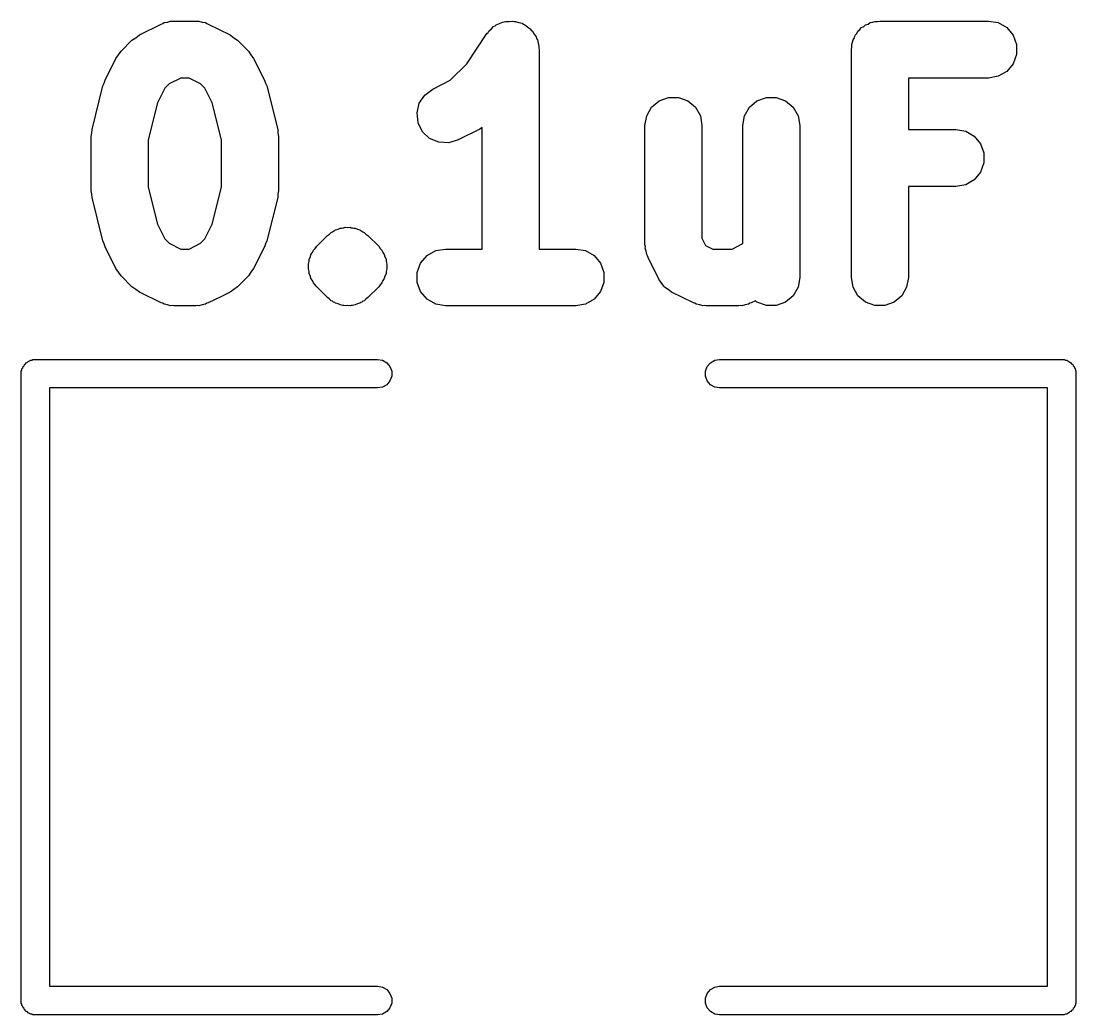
# Model space of a CAD drawing. Extents: x 51 to 137, y -158 to -25.
# Drawn here: x 107.124 to 111.823, y -112.977 to -108.547 of the extents above; entities that cross this region are included whole.
import ezdxf

# ---------------------------------------------------------------- set-up
doc = ezdxf.new("R2010")
doc.units = 0
doc.header["$MEASUREMENT"] = 0
doc.layers.add('BLACK', color=7, linetype='CONTINUOUS')

msp = doc.modelspace()

# ---------------------------------------------------------------- linework, layer by layer
at = {"layer": 'Black'}
for p, q in [((107.651, -108.608), (107.748, -108.56)), ((107.748, -108.56), (107.755, -108.558)), ((107.755, -108.558), (107.761, -108.554)), ((107.761, -108.554), (107.776, -108.552)), ((107.776, -108.552), (107.79, -108.547)), ((107.79, -108.547), (107.798, -108.548)), ((107.798, -108.548), (107.805, -108.547)), ((107.805, -108.547), (107.902, -108.547)), ((107.902, -108.547), (107.909, -108.548)), ((107.909, -108.548), (107.916, -108.547)), ((107.916, -108.547), (107.93, -108.552)), ((107.93, -108.552), (107.945, -108.554)), ((107.945, -108.554), (107.951, -108.558)), ((107.951, -108.558), (107.958, -108.56)), ((107.958, -108.56), (108.055, -108.608)), ((109.204, -108.598), (109.207, -108.592)), ((109.207, -108.592), (109.219, -108.582)), ((109.219, -108.582), (109.229, -108.571)), ((109.229, -108.571), (109.236, -108.568)), ((109.236, -108.568), (109.241, -108.564)), ((109.241, -108.564), (109.255, -108.558)), ((109.255, -108.558), (109.269, -108.552)), ((109.269, -108.552), (109.276, -108.551)), ((109.276, -108.551), (109.283, -108.549)), ((109.283, -108.549), (109.298, -108.549)), ((109.298, -108.549), (109.313, -108.547)), ((109.313, -108.547), (109.32, -108.549)), ((109.32, -108.549), (109.327, -108.549)), ((109.327, -108.549), (109.341, -108.554)), ((109.341, -108.554), (109.356, -108.557)), ((109.356, -108.557), (109.362, -108.561)), ((109.362, -108.561), (109.368, -108.564)), ((109.368, -108.564), (109.38, -108.573)), ((109.38, -108.573), (109.392, -108.582)), ((109.392, -108.582), (109.397, -108.587)), ((109.397, -108.587), (109.402, -108.592)), ((109.402, -108.592), (109.41, -108.605)), ((110.847, -108.602), (110.852, -108.592)), ((110.852, -108.592), (110.861, -108.585)), ((110.861, -108.585), (110.868, -108.576)), ((110.868, -108.576), (110.878, -108.571)), ((110.878, -108.571), (110.886, -108.564)), ((110.886, -108.564), (110.897, -108.56)), ((110.897, -108.56), (110.906, -108.554)), ((110.906, -108.554), (110.917, -108.552)), ((110.917, -108.552), (110.928, -108.549)), ((110.928, -108.549), (110.939, -108.549)), ((110.939, -108.549), (110.95, -108.547)), ((110.95, -108.547), (111.433, -108.547)), ((111.433, -108.547), (111.477, -108.554)), ((111.477, -108.554), (111.515, -108.576)), ((111.515, -108.576), (111.543, -108.61)), ((107.57, -108.681), (107.618, -108.632)), ((107.618, -108.632), (107.635, -108.621)), ((107.635, -108.621), (107.651, -108.608)), ((108.055, -108.608), (108.072, -108.621)), ((108.072, -108.621), (108.088, -108.632)), ((108.088, -108.632), (108.137, -108.681)), ((109.109, -108.738), (109.199, -108.603)), ((109.199, -108.603), (109.204, -108.598)), ((109.41, -108.605), (109.419, -108.617)), ((109.419, -108.617), (109.42, -108.624)), ((109.42, -108.624), (109.424, -108.63)), ((109.424, -108.63), (109.427, -108.645)), ((110.828, -108.641), (110.83, -108.63)), ((110.83, -108.63), (110.836, -108.621)), ((110.836, -108.621), (110.84, -108.61)), ((110.84, -108.61), (110.847, -108.602)), ((111.543, -108.61), (111.558, -108.652)), ((107.558, -108.697), (107.57, -108.681)), ((108.137, -108.681), (108.148, -108.697)), ((109.427, -108.645), (109.431, -108.66)), ((109.431, -108.66), (109.43, -108.667)), ((109.43, -108.667), (109.432, -108.674)), ((109.432, -108.674), (109.432, -109.563)), ((110.823, -108.674), (110.825, -108.663)), ((110.823, -109.69), (110.823, -108.674)), ((110.825, -108.652), (110.828, -108.641)), ((110.825, -108.663), (110.825, -108.652)), ((111.558, -108.652), (111.558, -108.696)), ((107.498, -108.81), (107.546, -108.714)), ((107.546, -108.714), (107.558, -108.697)), ((108.148, -108.697), (108.16, -108.714)), ((108.16, -108.714), (108.209, -108.81)), ((111.558, -108.696), (111.543, -108.737)), ((109.036, -108.811), (109.109, -108.738)), ((111.515, -108.771), (111.477, -108.793)), ((111.543, -108.737), (111.515, -108.771)), ((107.488, -108.836), (107.494, -108.824)), ((107.494, -108.824), (107.498, -108.81)), ((107.783, -108.826), (107.764, -108.846)), ((107.835, -108.801), (107.783, -108.826)), ((107.872, -108.801), (107.835, -108.801)), ((107.923, -108.826), (107.872, -108.801)), ((107.942, -108.846), (107.923, -108.826)), ((108.209, -108.81), (108.213, -108.824)), ((108.213, -108.824), (108.218, -108.836)), ((108.958, -108.85), (109.036, -108.811)), ((111.433, -108.801), (111.077, -108.801)), ((111.077, -108.801), (111.077, -109.03)), ((111.477, -108.793), (111.433, -108.801)), ((107.44, -109.03), (107.488, -108.836)), ((107.764, -108.846), (107.731, -108.911)), ((107.975, -108.911), (107.942, -108.846)), ((108.218, -108.836), (108.267, -109.03)), ((108.922, -108.877), (108.958, -108.85)), ((107.731, -108.911), (107.69, -109.076)), ((108.017, -109.076), (107.975, -108.911)), ((108.888, -108.956), (108.898, -108.913)), ((108.898, -108.913), (108.922, -108.877)), ((109.933, -108.931), (109.967, -108.902)), ((109.967, -108.902), (110.008, -108.887)), ((110.008, -108.887), (110.052, -108.887)), ((110.052, -108.887), (110.094, -108.902)), ((110.094, -108.902), (110.128, -108.931)), ((110.369, -108.931), (110.402, -108.902)), ((110.402, -108.902), (110.444, -108.887)), ((110.444, -108.887), (110.488, -108.887)), ((110.488, -108.887), (110.529, -108.902)), ((110.529, -108.902), (110.563, -108.931)), ((108.893, -109), (108.888, -108.956)), ((109.903, -109.012), (109.911, -108.969)), ((109.911, -108.969), (109.933, -108.931)), ((110.128, -108.931), (110.15, -108.969)), ((110.15, -108.969), (110.157, -109.012)), ((110.339, -109.012), (110.346, -108.969)), ((110.346, -108.969), (110.369, -108.931)), ((110.563, -108.931), (110.585, -108.969)), ((110.585, -108.969), (110.593, -109.012)), ((108.912, -109.04), (108.893, -109)), ((109.903, -109.544), (109.903, -109.012)), ((110.157, -109.012), (110.157, -109.514)), ((110.339, -109.539), (110.339, -109.012)), ((110.593, -109.012), (110.593, -109.69)), ((107.436, -109.061), (107.439, -109.045)), ((107.436, -109.303), (107.436, -109.061)), ((107.439, -109.045), (107.44, -109.03)), ((108.267, -109.03), (108.268, -109.045)), ((108.268, -109.045), (108.271, -109.061)), ((108.271, -109.061), (108.271, -109.303)), ((108.944, -109.07), (108.912, -109.04)), ((109.168, -109.029), (109.071, -109.077)), ((109.178, -109.022), (109.168, -109.029)), ((109.178, -109.563), (109.178, -109.022)), ((111.077, -109.03), (111.288, -109.03)), ((111.288, -109.03), (111.332, -109.038)), ((111.332, -109.038), (111.37, -109.06)), ((111.37, -109.06), (111.398, -109.094)), ((107.69, -109.076), (107.69, -109.287)), ((108.017, -109.287), (108.017, -109.076)), ((108.985, -109.087), (108.944, -109.07)), ((109.029, -109.09), (108.985, -109.087)), ((109.071, -109.077), (109.029, -109.09)), ((111.398, -109.094), (111.413, -109.135)), ((111.413, -109.135), (111.413, -109.179)), ((111.413, -109.179), (111.398, -109.221)), ((111.398, -109.221), (111.37, -109.255)), ((107.69, -109.287), (107.731, -109.452)), ((107.975, -109.452), (108.017, -109.287)), ((111.288, -109.284), (111.077, -109.284)), ((111.077, -109.284), (111.077, -109.69)), ((111.332, -109.277), (111.288, -109.284)), ((111.37, -109.255), (111.332, -109.277)), ((107.439, -109.318), (107.436, -109.303)), ((107.44, -109.333), (107.439, -109.318)), ((107.488, -109.527), (107.44, -109.333)), ((108.267, -109.333), (108.218, -109.527)), ((108.268, -109.318), (108.267, -109.333)), ((108.271, -109.303), (108.268, -109.318)), ((107.731, -109.452), (107.764, -109.518)), ((107.942, -109.518), (107.975, -109.452)), ((108.506, -109.489), (108.511, -109.486)), ((108.511, -109.486), (108.515, -109.483)), ((108.515, -109.483), (108.521, -109.481)), ((108.521, -109.481), (108.525, -109.478)), ((108.525, -109.478), (108.536, -109.475)), ((108.536, -109.475), (108.546, -109.47)), ((108.546, -109.47), (108.552, -109.47)), ((108.552, -109.47), (108.557, -109.468)), ((108.557, -109.468), (108.562, -109.468)), ((108.562, -109.468), (108.568, -109.466)), ((108.568, -109.466), (108.579, -109.467)), ((108.579, -109.467), (108.59, -109.466)), ((108.59, -109.466), (108.595, -109.468)), ((108.595, -109.468), (108.601, -109.468)), ((108.601, -109.468), (108.606, -109.47)), ((108.606, -109.47), (108.612, -109.47)), ((108.612, -109.47), (108.622, -109.475)), ((108.622, -109.475), (108.633, -109.478)), ((108.633, -109.478), (108.637, -109.481)), ((108.637, -109.481), (108.642, -109.483)), ((108.642, -109.483), (108.647, -109.486)), ((108.647, -109.486), (108.652, -109.489)), ((107.494, -109.54), (107.488, -109.527)), ((107.764, -109.518), (107.783, -109.537)), ((107.923, -109.537), (107.942, -109.518)), ((108.218, -109.527), (108.213, -109.54)), ((108.441, -109.551), (108.489, -109.503)), ((108.489, -109.503), (108.498, -109.497)), ((108.498, -109.497), (108.506, -109.489)), ((108.652, -109.489), (108.66, -109.497)), ((108.66, -109.497), (108.669, -109.503)), ((108.669, -109.503), (108.717, -109.551)), ((110.157, -109.514), (110.173, -109.547)), ((107.498, -109.553), (107.494, -109.54)), ((107.546, -109.65), (107.498, -109.553)), ((107.783, -109.537), (107.835, -109.563)), ((107.835, -109.563), (107.872, -109.563)), ((107.872, -109.563), (107.923, -109.537)), ((108.209, -109.553), (108.16, -109.65)), ((108.213, -109.54), (108.209, -109.553)), ((108.415, -109.588), (108.422, -109.578)), ((108.422, -109.578), (108.427, -109.568)), ((108.427, -109.568), (108.434, -109.561)), ((108.434, -109.561), (108.441, -109.551)), ((108.717, -109.551), (108.724, -109.561)), ((108.724, -109.561), (108.731, -109.568)), ((108.731, -109.568), (108.736, -109.578)), ((108.736, -109.578), (108.742, -109.588)), ((108.933, -109.592), (108.971, -109.57)), ((108.971, -109.57), (109.014, -109.563)), ((109.014, -109.563), (109.178, -109.563)), ((109.432, -109.563), (109.595, -109.563)), ((109.595, -109.563), (109.638, -109.57)), ((109.638, -109.57), (109.677, -109.592)), ((109.905, -109.552), (109.903, -109.544)), ((109.904, -109.559), (109.905, -109.552)), ((109.908, -109.573), (109.904, -109.559)), ((109.911, -109.588), (109.908, -109.573)), ((110.173, -109.547), (110.206, -109.563)), ((110.206, -109.563), (110.291, -109.563)), ((110.291, -109.563), (110.339, -109.539)), ((108.404, -109.63), (108.407, -109.619)), ((108.407, -109.619), (108.408, -109.608)), ((108.408, -109.608), (108.413, -109.598)), ((108.413, -109.598), (108.415, -109.588)), ((108.742, -109.588), (108.745, -109.598)), ((108.745, -109.598), (108.75, -109.608)), ((108.75, -109.608), (108.751, -109.619)), ((108.751, -109.619), (108.754, -109.63)), ((108.889, -109.668), (108.904, -109.626)), ((108.904, -109.626), (108.933, -109.592)), ((109.677, -109.592), (109.705, -109.626)), ((109.705, -109.626), (109.72, -109.668)), ((109.915, -109.594), (109.911, -109.588)), ((109.917, -109.601), (109.915, -109.594)), ((109.965, -109.698), (109.917, -109.601)), ((107.558, -109.666), (107.546, -109.65)), ((107.57, -109.683), (107.558, -109.666)), ((108.148, -109.666), (108.137, -109.683)), ((108.16, -109.65), (108.148, -109.666)), ((108.405, -109.641), (108.404, -109.63)), ((108.404, -109.652), (108.405, -109.641)), ((108.407, -109.663), (108.404, -109.652)), ((108.408, -109.674), (108.407, -109.663)), ((108.413, -109.684), (108.408, -109.674)), ((108.75, -109.674), (108.745, -109.684)), ((108.751, -109.663), (108.75, -109.674)), ((108.754, -109.652), (108.751, -109.663)), ((108.754, -109.63), (108.753, -109.641)), ((108.753, -109.641), (108.754, -109.652)), ((108.889, -109.712), (108.889, -109.668)), ((109.72, -109.668), (109.72, -109.712)), ((107.618, -109.731), (107.57, -109.683)), ((108.137, -109.683), (108.088, -109.731)), ((108.415, -109.695), (108.413, -109.684)), ((108.422, -109.704), (108.415, -109.695)), ((108.427, -109.714), (108.422, -109.704)), ((108.434, -109.722), (108.427, -109.714)), ((108.731, -109.714), (108.724, -109.722)), ((108.736, -109.704), (108.731, -109.714)), ((108.742, -109.695), (108.736, -109.704)), ((108.745, -109.684), (108.742, -109.695)), ((108.904, -109.753), (108.889, -109.712)), ((109.72, -109.712), (109.705, -109.753)), ((109.976, -109.713), (109.965, -109.698)), ((109.987, -109.729), (109.976, -109.713)), ((110.593, -109.69), (110.585, -109.733)), ((110.83, -109.733), (110.823, -109.69)), ((111.077, -109.69), (111.069, -109.733)), ((107.635, -109.743), (107.618, -109.731)), ((107.651, -109.755), (107.635, -109.743)), ((107.748, -109.803), (107.651, -109.755)), ((108.055, -109.755), (108.017, -109.774)), ((108.072, -109.743), (108.055, -109.755)), ((108.088, -109.731), (108.072, -109.743)), ((108.441, -109.731), (108.434, -109.722)), ((108.489, -109.779), (108.441, -109.731)), ((108.717, -109.731), (108.669, -109.779)), ((108.724, -109.722), (108.717, -109.731)), ((108.933, -109.787), (108.904, -109.753)), ((109.705, -109.753), (109.677, -109.787)), ((109.989, -109.731), (109.987, -109.729)), ((109.991, -109.733), (109.989, -109.731)), ((110.007, -109.744), (109.991, -109.733)), ((110.022, -109.755), (110.007, -109.744)), ((110.119, -109.803), (110.022, -109.755)), ((110.585, -109.733), (110.563, -109.771)), ((110.852, -109.771), (110.83, -109.733)), ((111.069, -109.733), (111.047, -109.771)), ((107.755, -109.805), (107.748, -109.803)), ((107.761, -109.809), (107.755, -109.805)), ((107.776, -109.812), (107.761, -109.809)), ((107.79, -109.816), (107.776, -109.812)), ((107.798, -109.815), (107.79, -109.816)), ((107.805, -109.817), (107.798, -109.815)), ((107.909, -109.815), (107.902, -109.817)), ((107.916, -109.816), (107.909, -109.815)), ((107.93, -109.812), (107.916, -109.816)), ((107.945, -109.809), (107.93, -109.812)), ((107.951, -109.805), (107.945, -109.809)), ((107.958, -109.803), (107.951, -109.805)), ((108.017, -109.774), (107.958, -109.803)), ((108.498, -109.786), (108.489, -109.779)), ((108.506, -109.794), (108.498, -109.786)), ((108.511, -109.796), (108.506, -109.794)), ((108.515, -109.8), (108.511, -109.796)), ((108.521, -109.802), (108.515, -109.8)), ((108.525, -109.805), (108.521, -109.802)), ((108.536, -109.808), (108.525, -109.805)), ((108.546, -109.812), (108.536, -109.808)), ((108.552, -109.813), (108.546, -109.812)), ((108.557, -109.815), (108.552, -109.813)), ((108.562, -109.815), (108.557, -109.815)), ((108.568, -109.816), (108.562, -109.815)), ((108.579, -109.815), (108.568, -109.816)), ((108.59, -109.816), (108.579, -109.815)), ((108.595, -109.815), (108.59, -109.816)), ((108.601, -109.815), (108.595, -109.815)), ((108.606, -109.813), (108.601, -109.815)), ((108.612, -109.812), (108.606, -109.813)), ((108.622, -109.808), (108.612, -109.812)), ((108.633, -109.805), (108.622, -109.808)), ((108.637, -109.802), (108.633, -109.805)), ((108.642, -109.8), (108.637, -109.802)), ((108.647, -109.796), (108.642, -109.8)), ((108.652, -109.794), (108.647, -109.796)), ((108.66, -109.786), (108.652, -109.794)), ((108.669, -109.779), (108.66, -109.786)), ((108.971, -109.809), (108.933, -109.787)), ((109.014, -109.817), (108.971, -109.809)), ((109.638, -109.809), (109.595, -109.817)), ((109.677, -109.787), (109.638, -109.809)), ((110.126, -109.805), (110.119, -109.803)), ((110.132, -109.809), (110.126, -109.805)), ((110.147, -109.812), (110.132, -109.809)), ((110.161, -109.816), (110.147, -109.812)), ((110.168, -109.815), (110.161, -109.816)), ((110.176, -109.817), (110.168, -109.815)), ((110.328, -109.815), (110.321, -109.817)), ((110.335, -109.816), (110.328, -109.815)), ((110.349, -109.812), (110.335, -109.816)), ((110.364, -109.809), (110.349, -109.812)), ((110.37, -109.805), (110.364, -109.809)), ((110.377, -109.803), (110.37, -109.805)), ((110.396, -109.794), (110.377, -109.803)), ((110.402, -109.8), (110.396, -109.794)), ((110.444, -109.815), (110.402, -109.8)), ((110.488, -109.815), (110.444, -109.815)), ((110.529, -109.8), (110.488, -109.815)), ((110.563, -109.771), (110.529, -109.8)), ((110.886, -109.8), (110.852, -109.771)), ((110.928, -109.815), (110.886, -109.8)), ((110.972, -109.815), (110.928, -109.815)), ((111.013, -109.8), (110.972, -109.815)), ((111.047, -109.771), (111.013, -109.8)), ((107.902, -109.817), (107.805, -109.817)), ((109.595, -109.817), (109.014, -109.817)), ((110.321, -109.817), (110.176, -109.817)), ((107.127, -110.103), (107.128, -110.097)), ((107.128, -110.097), (107.131, -110.092)), ((107.131, -110.092), (107.133, -110.087)), ((107.133, -110.087), (107.137, -110.083)), ((107.137, -110.083), (107.139, -110.078)), ((107.139, -110.078), (107.144, -110.075)), ((107.144, -110.075), (107.147, -110.07)), ((107.147, -110.07), (107.152, -110.068)), ((107.152, -110.068), (107.156, -110.064)), ((107.156, -110.064), (107.161, -110.062)), ((107.161, -110.062), (107.166, -110.059)), ((107.166, -110.059), (107.172, -110.058)), ((107.172, -110.058), (107.177, -110.056)), ((107.177, -110.056), (107.183, -110.056)), ((107.183, -110.056), (107.188, -110.055)), ((107.188, -110.055), (108.712, -110.055)), ((108.712, -110.055), (108.734, -110.059)), ((108.734, -110.059), (108.753, -110.07)), ((108.753, -110.07), (108.767, -110.087)), ((108.767, -110.087), (108.775, -110.108)), ((110.173, -110.108), (110.181, -110.087)), ((110.181, -110.087), (110.195, -110.07)), ((110.195, -110.07), (110.214, -110.059)), ((110.214, -110.059), (110.236, -110.055)), ((110.236, -110.055), (111.76, -110.055)), ((111.76, -110.055), (111.765, -110.056)), ((111.765, -110.056), (111.771, -110.056)), ((111.771, -110.056), (111.776, -110.058)), ((111.776, -110.058), (111.782, -110.059)), ((111.782, -110.059), (111.787, -110.062)), ((111.787, -110.062), (111.792, -110.064)), ((111.792, -110.064), (111.796, -110.068)), ((111.796, -110.068), (111.801, -110.07)), ((111.801, -110.07), (111.804, -110.075)), ((111.804, -110.075), (111.809, -110.078)), ((111.809, -110.078), (111.811, -110.083)), ((111.811, -110.083), (111.815, -110.087)), ((111.815, -110.087), (111.817, -110.092)), ((111.817, -110.092), (111.82, -110.097)), ((111.82, -110.097), (111.821, -110.103)), ((107.124, -110.119), (107.125, -110.114)), ((107.124, -112.913), (107.124, -110.119)), ((107.125, -110.108), (107.127, -110.103)), ((107.125, -110.114), (107.125, -110.108)), ((108.775, -110.13), (108.767, -110.151)), ((108.775, -110.108), (108.775, -110.13)), ((110.173, -110.13), (110.173, -110.108)), ((110.181, -110.151), (110.173, -110.13)), ((111.821, -110.103), (111.823, -110.108)), ((111.823, -110.108), (111.823, -110.114)), ((111.823, -110.114), (111.823, -110.119)), ((111.823, -110.119), (111.823, -112.913)), ((108.712, -110.182), (107.251, -110.182)), ((107.251, -110.182), (107.251, -112.849)), ((108.734, -110.179), (108.712, -110.182)), ((108.753, -110.168), (108.734, -110.179)), ((108.767, -110.151), (108.753, -110.168)), ((110.195, -110.168), (110.181, -110.151)), ((110.214, -110.179), (110.195, -110.168)), ((110.236, -110.182), (110.214, -110.179)), ((111.697, -110.182), (110.236, -110.182)), ((111.697, -112.849), (111.697, -110.182)), ((107.251, -112.849), (108.712, -112.849)), ((108.712, -112.849), (108.734, -112.853)), ((108.734, -112.853), (108.753, -112.864)), ((108.753, -112.864), (108.767, -112.881)), ((110.181, -112.881), (110.195, -112.864)), ((110.195, -112.864), (110.214, -112.853)), ((110.214, -112.853), (110.236, -112.849)), ((110.236, -112.849), (111.697, -112.849)), ((107.125, -112.918), (107.124, -112.913)), ((108.767, -112.881), (108.775, -112.902)), ((108.775, -112.902), (108.775, -112.924)), ((110.173, -112.902), (110.181, -112.881)), ((110.173, -112.924), (110.173, -112.902)), ((111.823, -112.913), (111.823, -112.918)), ((107.125, -112.924), (107.125, -112.918)), ((107.127, -112.929), (107.125, -112.924)), ((107.128, -112.935), (107.127, -112.929)), ((107.131, -112.94), (107.128, -112.935)), ((107.133, -112.945), (107.131, -112.94)), ((107.137, -112.949), (107.133, -112.945)), ((107.139, -112.954), (107.137, -112.949)), ((107.144, -112.957), (107.139, -112.954)), ((107.147, -112.962), (107.144, -112.957)), ((107.152, -112.964), (107.147, -112.962)), ((108.753, -112.962), (108.734, -112.973)), ((108.767, -112.945), (108.753, -112.962)), ((108.775, -112.924), (108.767, -112.945)), ((110.181, -112.945), (110.173, -112.924)), ((110.195, -112.962), (110.181, -112.945)), ((110.214, -112.973), (110.195, -112.962)), ((111.801, -112.962), (111.796, -112.964)), ((111.804, -112.957), (111.801, -112.962)), ((111.809, -112.954), (111.804, -112.957)), ((111.811, -112.949), (111.809, -112.954)), ((111.815, -112.945), (111.811, -112.949)), ((111.817, -112.94), (111.815, -112.945)), ((111.82, -112.935), (111.817, -112.94)), ((111.821, -112.929), (111.82, -112.935)), ((111.823, -112.924), (111.821, -112.929)), ((111.823, -112.918), (111.823, -112.924)), ((107.156, -112.968), (107.152, -112.964)), ((107.161, -112.97), (107.156, -112.968)), ((107.166, -112.973), (107.161, -112.97)), ((107.172, -112.974), (107.166, -112.973)), ((107.177, -112.976), (107.172, -112.974)), ((107.183, -112.976), (107.177, -112.976)), ((107.188, -112.977), (107.183, -112.976)), ((108.712, -112.977), (107.188, -112.977)), ((108.734, -112.973), (108.712, -112.977)), ((110.236, -112.977), (110.214, -112.973)), ((111.76, -112.977), (110.236, -112.977)), ((111.765, -112.976), (111.76, -112.977)), ((111.771, -112.976), (111.765, -112.976)), ((111.776, -112.974), (111.771, -112.976)), ((111.782, -112.973), (111.776, -112.974)), ((111.787, -112.97), (111.782, -112.973)), ((111.792, -112.968), (111.787, -112.97)), ((111.796, -112.964), (111.792, -112.968))]:
    msp.add_line(p, q, dxfattribs=at)

doc.saveas('drawing.dxf')
